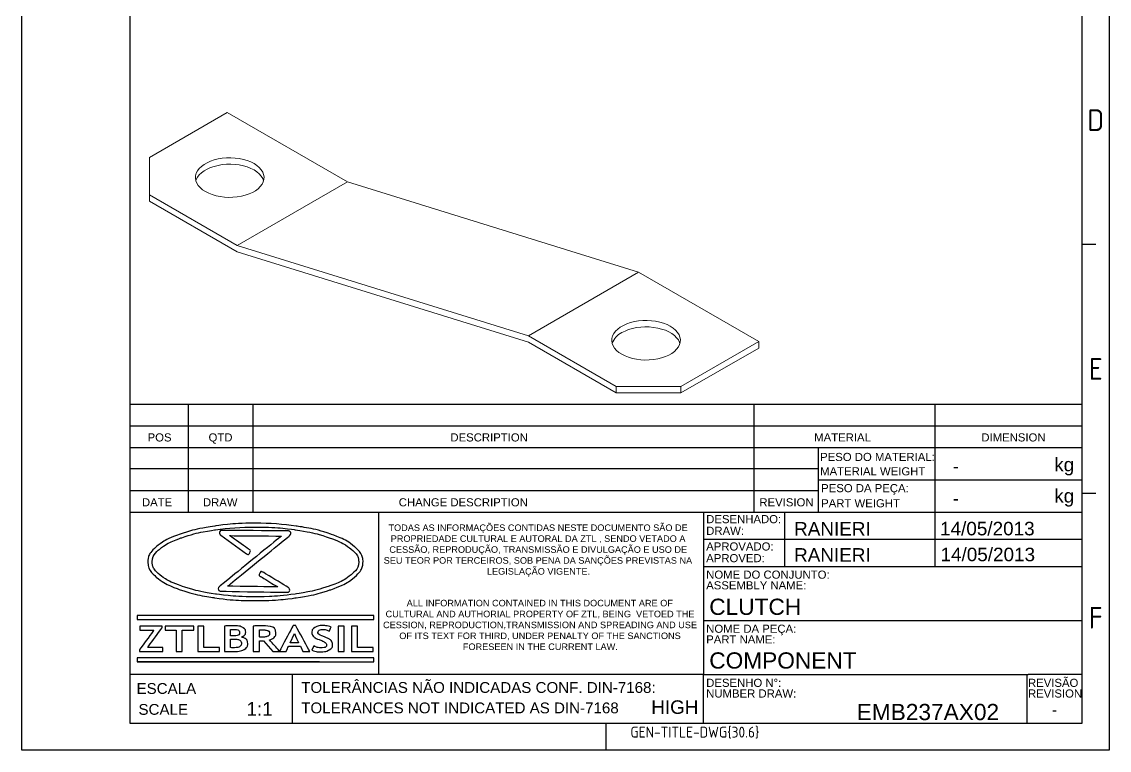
# Model space of a CAD drawing. Header units: millimetres. Extents: x 5003 to 5169, y 1207 to 1440.
# Drawn here: x 5002.6 to 5169, y 1206.9 to 1318.4 of the extents above; entities that cross this region are included whole.
import ezdxf
from ezdxf.enums import TextEntityAlignment as Align

# ---------------------------------------------------------------- set-up
doc = ezdxf.new("R2010")
doc.units = ezdxf.units.MM
doc.linetypes.add('ACAD_ISO02W100', pattern=[15, 12, -3])
doc.layers.add('AM_8', color=40, linetype='ACAD_ISO02W100', lineweight=35)
doc.layers.add('Camada 1', color=7, linetype='Continuous')
doc.styles.add('ACISOTS', font='isocp.shx', dxfattribs={"height": 1})
doc.styles.get("Standard").update_dxf_attribs({"font": 'arial.ttf'})

msp = doc.modelspace()

# ---------------------------------------------------------------- linework, layer by layer
at = {"color": 135, "lineweight": 25}
for p, q in [((5002.563, 1206.924), (5002.563, 1439.589)), ((5168.989, 1439.589), (5168.989, 1206.924)), ((5166.919, 1284.341), (5164.849, 1284.341)), ((5166.919, 1246.254), (5164.849, 1246.254)), ((5091.986, 1206.924), (5091.986, 1211.064)), ((5168.989, 1206.924), (5002.563, 1206.924))]:
    msp.add_line(p, q, dxfattribs=at)
for p, q in [((5019.123, 1435.449), (5019.123, 1211.064)), ((5164.849, 1211.064), (5164.849, 1435.449)), ((5019.123, 1259.915), (5164.849, 1259.915)), ((5019.123, 1259.915), (5124.483, 1259.915)), ((5028.068, 1246.668), (5028.068, 1259.915)), ((5037.981, 1246.668), (5037.981, 1259.915)), ((5114.634, 1246.668), (5114.634, 1259.915)), ((5142.312, 1259.915), (5142.312, 1243.356)), ((5019.123, 1256.603), (5164.849, 1256.603)), ((5019.123, 1256.603), (5124.483, 1256.603)), ((5019.123, 1253.292), (5164.849, 1253.292)), ((5019.123, 1253.292), (5019.123, 1211.064)), ((5019.123, 1253.292), (5124.483, 1253.292)), ((5028.068, 1243.356), (5028.068, 1253.292)), ((5037.981, 1243.356), (5037.981, 1253.292)), ((5114.634, 1243.356), (5114.634, 1253.292)), ((5124.483, 1243.356), (5124.483, 1253.292)), ((5142.312, 1253.292), (5142.312, 1248.324)), ((5164.849, 1211.064), (5164.849, 1253.292)), ((5124.483, 1249.98), (5019.123, 1249.98)), ((5124.483, 1248.324), (5164.849, 1248.324)), ((5019.123, 1246.668), (5124.483, 1246.668)), ((5019.123, 1243.356), (5106.89, 1243.356)), ((5057.155, 1243.356), (5057.155, 1218.516)), ((5106.89, 1243.356), (5106.89, 1227.624)), ((5106.89, 1243.356), (5164.849, 1243.356)), ((5119.31, 1243.356), (5119.31, 1235.076)), ((5142.312, 1243.356), (5142.312, 1235.076)), ((5106.89, 1239.216), (5164.849, 1239.216)), ((5106.89, 1235.076), (5164.849, 1235.076)), ((5106.89, 1227.624), (5106.89, 1218.516)), ((5106.89, 1226.796), (5164.849, 1226.796)), ((5106.89, 1218.516), (5019.123, 1218.516)), ((5043.963, 1218.516), (5043.963, 1211.064)), ((5106.89, 1211.064), (5106.89, 1218.516)), ((5106.89, 1218.516), (5156.569, 1218.516)), ((5156.365, 1218.516), (5156.365, 1211.064)), ((5164.849, 1218.516), (5156.569, 1218.516)), ((5019.123, 1211.064), (5164.849, 1211.064)), ((5019.123, 1211.064), (5164.849, 1211.064))]:
    msp.add_line(p, q)
at = {"color": 7, "linetype": 'Continuous', "lineweight": 15}
for p, q in [((5022.109, 1297.662), (5034.024, 1304.54)), ((5052.409, 1293.927), (5034.024, 1304.54)), ((5022.109, 1297.662), (5022.109, 1290.967)), ((5035.544, 1284.191), (5052.409, 1293.927)), ((5096.956, 1280.086), (5052.409, 1293.927)), ((5035.544, 1284.191), (5022.109, 1291.947)), ((5022.109, 1290.967), (5035.544, 1283.211)), ((5080.092, 1270.351), (5035.544, 1284.191)), ((5035.544, 1283.211), (5080.092, 1269.371)), ((5080.092, 1270.351), (5096.956, 1280.086)), ((5115.341, 1269.473), (5096.956, 1280.086)), ((5093.527, 1262.595), (5080.092, 1270.351)), ((5080.092, 1269.371), (5093.527, 1261.615)), ((5103.427, 1262.595), (5115.341, 1269.473)), ((5103.427, 1261.615), (5115.341, 1268.493)), ((5115.341, 1268.493), (5115.341, 1269.473)), ((5093.527, 1261.615), (5093.527, 1262.595)), ((5093.527, 1262.595), (5103.427, 1262.595)), ((5103.427, 1261.615), (5093.527, 1261.615)), ((5103.427, 1262.595), (5103.427, 1261.615))]:
    msp.add_line(p, q, dxfattribs=at)
at = {"color": 7, "linetype": 'Continuous', "lineweight": 15, "flags": 128}
for points in [[(5038.108, 1296.733), (5038.544, 1296.448), (5038.914, 1296.133), (5039.213, 1295.794), (5039.437, 1295.436), (5039.581, 1295.064), (5039.643, 1294.685), (5039.622, 1294.305), (5039.519, 1293.929), (5039.335, 1293.563), (5039.073, 1293.214), (5038.737, 1292.887), (5038.333, 1292.586), (5037.867, 1292.317), (5037.346, 1292.083), (5036.779, 1291.89), (5036.174, 1291.739), (5035.54, 1291.632), (5034.889, 1291.573), (5034.23, 1291.561), (5033.574, 1291.597), (5032.931, 1291.68), (5032.31, 1291.809), (5031.723, 1291.981), (5031.177, 1292.195), (5030.683, 1292.447), (5030.247, 1292.733), (5029.876, 1293.047), (5029.577, 1293.386), (5029.354, 1293.745), (5029.21, 1294.116), (5029.148, 1294.495), (5029.169, 1294.875), (5029.272, 1295.251), (5029.456, 1295.617), (5029.717, 1295.966), (5030.053, 1296.294), (5030.457, 1296.594), (5030.923, 1296.864), (5031.444, 1297.097), (5032.012, 1297.291), (5032.617, 1297.442), (5033.25, 1297.548), (5033.901, 1297.607), (5034.56, 1297.619), (5035.217, 1297.584), (5035.86, 1297.501), (5036.48, 1297.372), (5037.068, 1297.199), (5037.613, 1296.985), (5038.108, 1296.733)], [(5039.576, 1294.1), (5039.437, 1294.456), (5039.213, 1294.814), (5038.914, 1295.153), (5038.544, 1295.468), (5038.108, 1295.753), (5037.613, 1296.005), (5037.068, 1296.219), (5036.48, 1296.392), (5035.86, 1296.521), (5035.217, 1296.604), (5034.56, 1296.64), (5033.901, 1296.628), (5033.25, 1296.568), (5032.617, 1296.462), (5032.012, 1296.311), (5031.444, 1296.117), (5030.923, 1295.884), (5030.457, 1295.615), (5030.053, 1295.314), (5029.717, 1294.986), (5029.456, 1294.637), (5029.272, 1294.271), (5029.214, 1294.1)], [(5101.818, 1271.83), (5101.323, 1272.082), (5100.778, 1272.296), (5100.191, 1272.469), (5099.57, 1272.598), (5098.927, 1272.681), (5098.27, 1272.717), (5097.611, 1272.705), (5096.96, 1272.645), (5096.327, 1272.539), (5095.722, 1272.388), (5095.155, 1272.194), (5094.634, 1271.961), (5094.167, 1271.692), (5093.763, 1271.391), (5093.428, 1271.063), (5093.166, 1270.714), (5092.982, 1270.348), (5092.879, 1269.972), (5092.858, 1269.592), (5092.92, 1269.213), (5093.064, 1268.842), (5093.287, 1268.484), (5093.587, 1268.144), (5093.957, 1267.83), (5094.393, 1267.544), (5094.888, 1267.292), (5095.433, 1267.079), (5096.021, 1266.906), (5096.641, 1266.777), (5097.284, 1266.694), (5097.941, 1266.658), (5098.6, 1266.67), (5099.251, 1266.729), (5099.884, 1266.836), (5100.489, 1266.987), (5101.056, 1267.181), (5101.577, 1267.414), (5102.044, 1267.683), (5102.448, 1267.984), (5102.783, 1268.311), (5103.045, 1268.661), (5103.229, 1269.026), (5103.332, 1269.402), (5103.353, 1269.782), (5103.291, 1270.161), (5103.147, 1270.533), (5102.924, 1270.891), (5102.624, 1271.23), (5102.254, 1271.545), (5101.818, 1271.83)], [(5103.286, 1269.197), (5103.229, 1269.369), (5103.045, 1269.734), (5102.783, 1270.083), (5102.448, 1270.411), (5102.044, 1270.712), (5101.577, 1270.981), (5101.056, 1271.214), (5100.489, 1271.408), (5099.884, 1271.559), (5099.251, 1271.665), (5098.6, 1271.725), (5097.941, 1271.737), (5097.284, 1271.701), (5096.641, 1271.618), (5096.021, 1271.489), (5095.433, 1271.316), (5094.888, 1271.102), (5094.393, 1270.85)]]:
    msp.add_lwpolyline(points, dxfattribs=at)
at = {"color": 7, "linetype": 'Continuous', "lineweight": 15}
msp.add_arc((5095.696, 1268.214), 2.941, 116.29771, 160.46706, dxfattribs=at)
at = {"layer": 'AM_8', "color": 0, "linetype": 'Continuous'}
msp.add_line((5020.22, 1220.454), (5048.127, 1220.454), dxfattribs=at)
at = {"layer": 'Camada 1'}
for points, knots in [([(5038.326, 1241.678), (5040.523, 1241.678), (5042.624, 1241.524), (5044.542, 1241.246), (5044.542, 1241.246), (5046.537, 1240.956), (5048.335, 1240.532), (5049.843, 1240.005), (5049.843, 1240.005), (5051.392, 1239.465), (5052.641, 1238.813), (5053.495, 1238.083), (5053.495, 1238.083), (5054.327, 1237.372), (5054.787, 1236.586), (5054.787, 1235.755), (5054.787, 1235.755), (5054.787, 1234.924), (5054.327, 1234.138), (5053.495, 1233.427), (5053.495, 1233.427), (5052.641, 1232.697), (5051.392, 1232.045), (5049.843, 1231.505), (5049.843, 1231.505), (5048.335, 1230.978), (5046.537, 1230.553), (5044.542, 1230.264), (5044.542, 1230.264), (5042.624, 1229.985), (5040.523, 1229.831), (5038.326, 1229.831), (5038.326, 1229.831), (5036.128, 1229.831), (5034.028, 1229.985), (5032.109, 1230.264), (5032.109, 1230.264), (5030.115, 1230.553), (5028.316, 1230.978), (5026.808, 1231.505), (5026.808, 1231.505), (5025.26, 1232.045), (5024.01, 1232.697), (5023.156, 1233.427), (5023.156, 1233.427), (5022.324, 1234.138), (5021.865, 1234.924), (5021.865, 1235.755), (5021.865, 1235.755), (5021.865, 1236.586), (5022.324, 1237.372), (5023.156, 1238.083), (5023.156, 1238.083), (5024.01, 1238.813), (5025.26, 1239.465), (5026.808, 1240.005), (5026.808, 1240.005), (5028.316, 1240.532), (5030.115, 1240.956), (5032.109, 1241.246), (5032.109, 1241.246), (5034.028, 1241.524), (5036.128, 1241.678), (5038.326, 1241.678)], [0, 0, 0, 0, 0.0588235, 0.0588235, 0.0588235, 0.0882353, 0.1176471, 0.1176471, 0.1176471, 0.1470588, 0.1764706, 0.1764706, 0.1764706, 0.2058824, 0.2352941, 0.2352941, 0.2352941, 0.2647059, 0.2941176, 0.2941176, 0.2941176, 0.3235294, 0.3529412, 0.3529412, 0.3529412, 0.3823529, 0.4117647, 0.4117647, 0.4117647, 0.4411765, 0.4705882, 0.4705882, 0.4705882, 0.5, 0.5294118, 0.5294118, 0.5294118, 0.5588235, 0.5882353, 0.5882353, 0.5882353, 0.6176471, 0.6470588, 0.6470588, 0.6470588, 0.6764706, 0.7058824, 0.7058824, 0.7058824, 0.7352941, 0.7647059, 0.7647059, 0.7647059, 0.7941176, 0.8235294, 0.8235294, 0.8235294, 0.8529412, 0.8823529, 0.8823529, 0.8823529, 0.9411765, 1, 1, 1, 1]), ([(5038.326, 1241.094), (5036.166, 1241.094), (5034.106, 1240.944), (5032.227, 1240.672), (5032.227, 1240.672), (5030.275, 1240.389), (5028.518, 1239.975), (5027.048, 1239.462), (5027.048, 1239.462), (5025.618, 1238.963), (5024.466, 1238.373), (5023.68, 1237.725), (5023.68, 1237.725), (5022.935, 1237.111), (5022.524, 1236.444), (5022.524, 1235.755), (5022.524, 1235.755), (5022.524, 1235.066), (5022.935, 1234.399), (5023.68, 1233.785), (5023.68, 1233.785), (5024.466, 1233.136), (5025.618, 1232.547), (5027.048, 1232.048), (5027.048, 1232.048), (5028.518, 1231.535), (5030.275, 1231.121), (5032.227, 1230.838), (5032.227, 1230.838), (5034.106, 1230.566), (5036.166, 1230.416), (5038.326, 1230.416), (5038.326, 1230.416), (5040.485, 1230.416), (5042.545, 1230.566), (5044.424, 1230.838), (5044.424, 1230.838), (5046.376, 1231.121), (5048.133, 1231.535), (5049.603, 1232.048), (5049.603, 1232.048), (5051.033, 1232.547), (5052.186, 1233.136), (5052.971, 1233.785), (5052.971, 1233.785), (5053.716, 1234.399), (5054.128, 1235.066), (5054.128, 1235.755), (5054.128, 1235.755), (5054.128, 1236.444), (5053.716, 1237.111), (5052.971, 1237.725), (5052.971, 1237.725), (5052.186, 1238.373), (5051.033, 1238.963), (5049.603, 1239.462), (5049.603, 1239.462), (5048.133, 1239.975), (5046.376, 1240.389), (5044.424, 1240.672), (5044.424, 1240.672), (5042.545, 1240.944), (5040.485, 1241.094), (5038.326, 1241.094)], [0, 0, 0, 0, 0.0588235, 0.0588235, 0.0588235, 0.0882353, 0.1176471, 0.1176471, 0.1176471, 0.1470588, 0.1764706, 0.1764706, 0.1764706, 0.2058824, 0.2352941, 0.2352941, 0.2352941, 0.2647059, 0.2941176, 0.2941176, 0.2941176, 0.3235294, 0.3529412, 0.3529412, 0.3529412, 0.3823529, 0.4117647, 0.4117647, 0.4117647, 0.4411765, 0.4705882, 0.4705882, 0.4705882, 0.5, 0.5294118, 0.5294118, 0.5294118, 0.5588235, 0.5882353, 0.5882353, 0.5882353, 0.6176471, 0.6470588, 0.6470588, 0.6470588, 0.6764706, 0.7058824, 0.7058824, 0.7058824, 0.7352941, 0.7647059, 0.7647059, 0.7647059, 0.7941176, 0.8235294, 0.8235294, 0.8235294, 0.8529412, 0.8823529, 0.8823529, 0.8823529, 0.9411765, 1, 1, 1, 1]), ([(5036.957, 1237.016), (5036.957, 1237.016), (5033.013, 1239.842), (5033.013, 1239.842), (5033.013, 1239.842), (5032.719, 1240.053), (5032.838, 1240.587), (5033.184, 1240.584), (5033.184, 1240.584), (5033.184, 1240.584), (5043.369, 1240.502), (5043.369, 1240.502), (5043.369, 1240.502), (5043.704, 1240.499), (5043.828, 1239.995), (5043.555, 1239.773), (5043.555, 1239.773), (5043.555, 1239.773), (5034.073, 1232.048), (5034.073, 1232.048), (5034.073, 1232.048), (5034.073, 1232.048), (5041.758, 1231.924), (5041.758, 1231.924), (5041.758, 1231.924), (5041.758, 1231.924), (5039.173, 1233.481), (5039.173, 1233.481), (5039.173, 1233.481), (5039.003, 1233.584), (5038.833, 1233.686), (5038.982, 1234.041), (5038.982, 1234.041), (5039.13, 1234.397), (5039.3, 1234.294), (5039.47, 1234.192), (5039.47, 1234.192), (5039.47, 1234.192), (5043.345, 1231.857), (5043.345, 1231.857), (5043.345, 1231.857), (5043.662, 1231.666), (5043.55, 1231.097), (5043.193, 1231.103), (5043.193, 1231.103), (5043.193, 1231.103), (5033.008, 1231.267), (5033.008, 1231.267), (5033.008, 1231.267), (5032.674, 1231.272), (5032.552, 1231.774), (5032.824, 1231.996), (5032.824, 1231.996), (5032.824, 1231.996), (5042.296, 1239.713), (5042.296, 1239.713), (5042.296, 1239.713), (5042.296, 1239.713), (5034.402, 1239.776), (5034.402, 1239.776), (5034.402, 1239.776), (5034.402, 1239.776), (5037.297, 1237.702), (5037.297, 1237.702), (5037.297, 1237.702), (5037.458, 1237.586), (5037.62, 1237.47), (5037.449, 1237.128), (5037.449, 1237.128), (5037.279, 1236.785), (5037.118, 1236.901), (5036.957, 1237.016)], [0, 0, 0, 0, 0.0526316, 0.0526316, 0.0526316, 0.0789474, 0.1052632, 0.1052632, 0.1052632, 0.1315789, 0.1578947, 0.1578947, 0.1578947, 0.1842105, 0.2105263, 0.2105263, 0.2105263, 0.2368421, 0.2631579, 0.2631579, 0.2631579, 0.2894737, 0.3157895, 0.3157895, 0.3157895, 0.3421053, 0.3684211, 0.3684211, 0.3684211, 0.3947368, 0.4210526, 0.4210526, 0.4210526, 0.4473684, 0.4736842, 0.4736842, 0.4736842, 0.5, 0.5263158, 0.5263158, 0.5263158, 0.5526316, 0.5789474, 0.5789474, 0.5789474, 0.6052632, 0.6315789, 0.6315789, 0.6315789, 0.6578947, 0.6842105, 0.6842105, 0.6842105, 0.7105263, 0.7368421, 0.7368421, 0.7368421, 0.7631579, 0.7894737, 0.7894737, 0.7894737, 0.8157895, 0.8421053, 0.8421053, 0.8421053, 0.8684211, 0.8947368, 0.8947368, 0.8947368, 0.9473684, 1, 1, 1, 1]), ([(5020.29, 1227.546), (5020.29, 1227.546), (5056.361, 1227.546), (5056.361, 1227.546), (5056.361, 1227.546), (5056.361, 1227.546), (5056.432, 1227.546), (5056.432, 1227.546), (5056.432, 1227.546), (5056.432, 1227.546), (5056.432, 1227.475), (5056.432, 1227.475), (5056.432, 1227.475), (5056.432, 1227.475), (5056.432, 1227.005), (5056.432, 1227.005), (5056.432, 1227.005), (5056.432, 1227.005), (5056.432, 1226.935), (5056.432, 1226.935), (5056.432, 1226.935), (5056.432, 1226.935), (5056.361, 1226.935), (5056.361, 1226.935), (5056.361, 1226.935), (5056.361, 1226.935), (5020.29, 1226.935), (5020.29, 1226.935), (5020.29, 1226.935), (5020.29, 1226.935), (5020.22, 1226.935), (5020.22, 1226.935), (5020.22, 1226.935), (5020.22, 1226.935), (5020.22, 1227.005), (5020.22, 1227.005), (5020.22, 1227.005), (5020.22, 1227.005), (5020.22, 1227.475), (5020.22, 1227.475), (5020.22, 1227.475), (5020.22, 1227.475), (5020.22, 1227.546), (5020.22, 1227.546), (5020.22, 1227.546), (5020.22, 1227.546), (5020.29, 1227.546), (5020.29, 1227.546)], [0, 0, 0, 0, 0.0769231, 0.0769231, 0.0769231, 0.1153846, 0.1538462, 0.1538462, 0.1538462, 0.1923077, 0.2307692, 0.2307692, 0.2307692, 0.2692308, 0.3076923, 0.3076923, 0.3076923, 0.3461538, 0.3846154, 0.3846154, 0.3846154, 0.4230769, 0.4615385, 0.4615385, 0.4615385, 0.5, 0.5384615, 0.5384615, 0.5384615, 0.5769231, 0.6153846, 0.6153846, 0.6153846, 0.6538462, 0.6923077, 0.6923077, 0.6923077, 0.7307692, 0.7692308, 0.7692308, 0.7692308, 0.8076923, 0.8461538, 0.8461538, 0.8461538, 0.9230769, 1, 1, 1, 1]), ([(5020.579, 1222.056), (5020.579, 1222.056), (5020.579, 1222.279), (5020.579, 1222.279), (5020.579, 1222.279), (5020.579, 1222.279), (5022.785, 1225.33), (5022.785, 1225.33), (5022.785, 1225.33), (5022.785, 1225.33), (5020.616, 1225.33), (5020.616, 1225.33), (5020.616, 1225.33), (5020.616, 1225.33), (5020.616, 1225.944), (5020.616, 1225.944), (5020.616, 1225.944), (5020.616, 1225.944), (5024.065, 1225.944), (5024.065, 1225.944), (5024.065, 1225.944), (5024.065, 1225.944), (5024.065, 1225.721), (5024.065, 1225.721), (5024.065, 1225.721), (5024.065, 1225.721), (5021.851, 1222.669), (5021.851, 1222.669), (5021.851, 1222.669), (5021.851, 1222.669), (5024.143, 1222.669), (5024.143, 1222.669), (5024.143, 1222.669), (5024.143, 1222.669), (5024.143, 1222.056), (5024.143, 1222.056), (5024.143, 1222.056), (5024.143, 1222.056), (5020.579, 1222.056), (5020.579, 1222.056)], [0, 0, 0, 0, 0.0909091, 0.0909091, 0.0909091, 0.1363636, 0.1818182, 0.1818182, 0.1818182, 0.2272727, 0.2727273, 0.2727273, 0.2727273, 0.3181818, 0.3636364, 0.3636364, 0.3636364, 0.4090909, 0.4545455, 0.4545455, 0.4545455, 0.5, 0.5454545, 0.5454545, 0.5454545, 0.5909091, 0.6363636, 0.6363636, 0.6363636, 0.6818182, 0.7272727, 0.7272727, 0.7272727, 0.7727273, 0.8181818, 0.8181818, 0.8181818, 0.9090909, 1, 1, 1, 1]), ([(5027.126, 1225.33), (5027.126, 1225.33), (5027.126, 1222.056), (5027.126, 1222.056), (5027.126, 1222.056), (5027.126, 1222.056), (5026.187, 1222.056), (5026.187, 1222.056), (5026.187, 1222.056), (5026.187, 1222.056), (5026.187, 1225.33), (5026.187, 1225.33), (5026.187, 1225.33), (5026.187, 1225.33), (5024.505, 1225.33), (5024.505, 1225.33), (5024.505, 1225.33), (5024.505, 1225.33), (5024.505, 1225.944), (5024.505, 1225.944), (5024.505, 1225.944), (5024.505, 1225.944), (5028.884, 1225.944), (5028.884, 1225.944), (5028.884, 1225.944), (5028.884, 1225.944), (5028.884, 1225.33), (5028.884, 1225.33), (5028.884, 1225.33), (5028.884, 1225.33), (5027.126, 1225.33), (5027.126, 1225.33)], [0, 0, 0, 0, 0.1111111, 0.1111111, 0.1111111, 0.1666667, 0.2222222, 0.2222222, 0.2222222, 0.2777778, 0.3333333, 0.3333333, 0.3333333, 0.3888889, 0.4444444, 0.4444444, 0.4444444, 0.5, 0.5555556, 0.5555556, 0.5555556, 0.6111111, 0.6666667, 0.6666667, 0.6666667, 0.7222222, 0.7777778, 0.7777778, 0.7777778, 0.8888889, 1, 1, 1, 1]), ([(5029.498, 1222.056), (5029.498, 1222.056), (5029.498, 1225.944), (5029.498, 1225.944), (5029.498, 1225.944), (5029.498, 1225.944), (5030.437, 1225.944), (5030.437, 1225.944), (5030.437, 1225.944), (5030.437, 1225.944), (5030.437, 1222.669), (5030.437, 1222.669), (5030.437, 1222.669), (5030.437, 1222.669), (5032.829, 1222.669), (5032.829, 1222.669), (5032.829, 1222.669), (5032.829, 1222.669), (5032.829, 1222.056), (5032.829, 1222.056), (5032.829, 1222.056), (5032.829, 1222.056), (5029.498, 1222.056), (5029.498, 1222.056)], [0, 0, 0, 0, 0.1428571, 0.1428571, 0.1428571, 0.2142857, 0.2857143, 0.2857143, 0.2857143, 0.3571429, 0.4285714, 0.4285714, 0.4285714, 0.5, 0.5714286, 0.5714286, 0.5714286, 0.6428571, 0.7142857, 0.7142857, 0.7142857, 0.8571429, 1, 1, 1, 1]), ([(5035.204, 1222.056), (5035.204, 1222.056), (5033.586, 1222.056), (5033.586, 1222.056), (5033.586, 1222.056), (5033.586, 1222.056), (5033.586, 1225.941), (5033.586, 1225.941), (5033.586, 1225.941), (5034.299, 1225.965), (5034.798, 1225.978), (5035.084, 1225.978), (5035.084, 1225.978), (5035.634, 1225.978), (5036.063, 1225.892), (5036.373, 1225.719), (5036.373, 1225.719), (5036.682, 1225.547), (5036.836, 1225.301), (5036.836, 1224.981), (5036.836, 1224.981), (5036.836, 1224.673), (5036.614, 1224.429), (5036.172, 1224.251), (5036.172, 1224.251), (5036.829, 1224.082), (5037.158, 1223.735), (5037.158, 1223.21), (5037.158, 1223.21), (5037.158, 1222.857), (5036.975, 1222.576), (5036.613, 1222.368), (5036.613, 1222.368), (5036.249, 1222.16), (5035.78, 1222.056), (5035.204, 1222.056)], [0, 0, 0, 0, 0.1, 0.1, 0.1, 0.15, 0.2, 0.2, 0.2, 0.25, 0.3, 0.3, 0.3, 0.35, 0.4, 0.4, 0.4, 0.45, 0.5, 0.5, 0.5, 0.55, 0.6, 0.6, 0.6, 0.65, 0.7, 0.7, 0.7, 0.75, 0.8, 0.8, 0.8, 0.9, 1, 1, 1, 1]), ([(5034.525, 1225.389), (5034.525, 1225.389), (5034.525, 1224.457), (5034.525, 1224.457), (5034.525, 1224.457), (5034.669, 1224.451), (5034.821, 1224.447), (5034.98, 1224.447), (5034.98, 1224.447), (5035.591, 1224.447), (5035.897, 1224.616), (5035.897, 1224.954), (5035.897, 1224.954), (5035.897, 1225.253), (5035.619, 1225.402), (5035.064, 1225.402), (5035.064, 1225.402), (5034.917, 1225.402), (5034.737, 1225.398), (5034.525, 1225.389)], [0, 0, 0, 0, 0.1666667, 0.1666667, 0.1666667, 0.25, 0.3333333, 0.3333333, 0.3333333, 0.4166667, 0.5, 0.5, 0.5, 0.5833333, 0.6666667, 0.6666667, 0.6666667, 0.8333333, 1, 1, 1, 1]), ([(5040.97, 1222.056), (5040.97, 1222.056), (5039.559, 1223.661), (5039.559, 1223.661), (5039.559, 1223.661), (5039.417, 1223.663), (5039.219, 1223.669), (5038.962, 1223.68), (5038.962, 1223.68), (5038.962, 1223.68), (5038.962, 1222.056), (5038.962, 1222.056), (5038.962, 1222.056), (5038.962, 1222.056), (5037.987, 1222.056), (5037.987, 1222.056), (5037.987, 1222.056), (5037.987, 1222.056), (5037.987, 1225.944), (5037.987, 1225.944), (5037.987, 1225.944), (5038.04, 1225.944), (5038.244, 1225.95), (5038.599, 1225.964), (5038.599, 1225.964), (5038.952, 1225.977), (5039.237, 1225.984), (5039.454, 1225.984), (5039.454, 1225.984), (5040.798, 1225.984), (5041.47, 1225.601), (5041.47, 1224.837), (5041.47, 1224.837), (5041.47, 1224.607), (5041.376, 1224.398), (5041.191, 1224.208), (5041.191, 1224.208), (5041.006, 1224.019), (5040.772, 1223.886), (5040.491, 1223.808), (5040.491, 1223.808), (5040.491, 1223.808), (5042.054, 1222.056), (5042.054, 1222.056), (5042.054, 1222.056), (5042.054, 1222.056), (5040.97, 1222.056), (5040.97, 1222.056)], [0, 0, 0, 0, 0.0769231, 0.0769231, 0.0769231, 0.1153846, 0.1538462, 0.1538462, 0.1538462, 0.1923077, 0.2307692, 0.2307692, 0.2307692, 0.2692308, 0.3076923, 0.3076923, 0.3076923, 0.3461538, 0.3846154, 0.3846154, 0.3846154, 0.4230769, 0.4615385, 0.4615385, 0.4615385, 0.5, 0.5384615, 0.5384615, 0.5384615, 0.5769231, 0.6153846, 0.6153846, 0.6153846, 0.6538462, 0.6923077, 0.6923077, 0.6923077, 0.7307692, 0.7692308, 0.7692308, 0.7692308, 0.8076923, 0.8461538, 0.8461538, 0.8461538, 0.9230769, 1, 1, 1, 1]), ([(5038.962, 1225.344), (5038.962, 1225.344), (5038.962, 1224.264), (5038.962, 1224.264), (5038.962, 1224.264), (5039.136, 1224.254), (5039.269, 1224.248), (5039.36, 1224.248), (5039.36, 1224.248), (5039.752, 1224.248), (5040.04, 1224.289), (5040.221, 1224.37), (5040.221, 1224.37), (5040.403, 1224.452), (5040.495, 1224.609), (5040.495, 1224.845), (5040.495, 1224.845), (5040.495, 1225.036), (5040.397, 1225.17), (5040.201, 1225.245), (5040.201, 1225.245), (5040.006, 1225.321), (5039.699, 1225.359), (5039.28, 1225.359), (5039.28, 1225.359), (5039.179, 1225.359), (5039.073, 1225.355), (5038.962, 1225.344)], [0, 0, 0, 0, 0.125, 0.125, 0.125, 0.1875, 0.25, 0.25, 0.25, 0.3125, 0.375, 0.375, 0.375, 0.4375, 0.5, 0.5, 0.5, 0.5625, 0.625, 0.625, 0.625, 0.6875, 0.75, 0.75, 0.75, 0.875, 1, 1, 1, 1]), ([(5045.593, 1222.056), (5045.593, 1222.056), (5045.207, 1222.844), (5045.207, 1222.844), (5045.207, 1222.844), (5045.207, 1222.844), (5043.394, 1222.844), (5043.394, 1222.844), (5043.394, 1222.844), (5043.394, 1222.844), (5043.025, 1222.056), (5043.025, 1222.056), (5043.025, 1222.056), (5043.025, 1222.056), (5041.982, 1222.056), (5041.982, 1222.056), (5041.982, 1222.056), (5041.982, 1222.056), (5044.091, 1225.997), (5044.091, 1225.997), (5044.091, 1225.997), (5044.091, 1225.997), (5044.503, 1225.997), (5044.503, 1225.997), (5044.503, 1225.997), (5044.503, 1225.997), (5046.629, 1222.056), (5046.629, 1222.056), (5046.629, 1222.056), (5046.629, 1222.056), (5045.593, 1222.056), (5045.593, 1222.056)], [0, 0, 0, 0, 0.1111111, 0.1111111, 0.1111111, 0.1666667, 0.2222222, 0.2222222, 0.2222222, 0.2777778, 0.3333333, 0.3333333, 0.3333333, 0.3888889, 0.4444444, 0.4444444, 0.4444444, 0.5, 0.5555556, 0.5555556, 0.5555556, 0.6111111, 0.6666667, 0.6666667, 0.6666667, 0.7222222, 0.7777778, 0.7777778, 0.7777778, 0.8888889, 1, 1, 1, 1]), ([(5046.936, 1222.271), (5046.936, 1222.271), (5047.284, 1222.889), (5047.284, 1222.889), (5047.284, 1222.889), (5047.654, 1222.698), (5048.019, 1222.603), (5048.377, 1222.603), (5048.377, 1222.603), (5048.93, 1222.603), (5049.204, 1222.744), (5049.204, 1223.027), (5049.204, 1223.027), (5049.204, 1223.16), (5049.139, 1223.286), (5049.01, 1223.407), (5049.01, 1223.407), (5048.88, 1223.527), (5048.611, 1223.662), (5048.206, 1223.811), (5048.206, 1223.811), (5047.8, 1223.961), (5047.527, 1224.084), (5047.386, 1224.18), (5047.386, 1224.18), (5047.246, 1224.277), (5047.137, 1224.391), (5047.061, 1224.524), (5047.061, 1224.524), (5046.986, 1224.657), (5046.947, 1224.803), (5046.947, 1224.965), (5046.947, 1224.965), (5046.947, 1225.265), (5047.098, 1225.514), (5047.397, 1225.713), (5047.397, 1225.713), (5047.697, 1225.911), (5048.081, 1226.01), (5048.551, 1226.01), (5048.551, 1226.01), (5049.163, 1226.01), (5049.611, 1225.926), (5049.898, 1225.758), (5049.898, 1225.758), (5049.898, 1225.758), (5049.612, 1225.164), (5049.612, 1225.164), (5049.612, 1225.164), (5049.283, 1225.337), (5048.934, 1225.424), (5048.57, 1225.424), (5048.57, 1225.424), (5048.353, 1225.424), (5048.185, 1225.381), (5048.065, 1225.298), (5048.065, 1225.298), (5047.946, 1225.214), (5047.887, 1225.104), (5047.887, 1224.97), (5047.887, 1224.97), (5047.887, 1224.747), (5048.222, 1224.515), (5048.894, 1224.274), (5048.894, 1224.274), (5049.248, 1224.147), (5049.503, 1224.03), (5049.659, 1223.923), (5049.659, 1223.923), (5049.816, 1223.816), (5049.935, 1223.691), (5050.017, 1223.549), (5050.017, 1223.549), (5050.099, 1223.407), (5050.14, 1223.247), (5050.14, 1223.072), (5050.14, 1223.072), (5050.14, 1222.757), (5049.971, 1222.498), (5049.632, 1222.295), (5049.632, 1222.295), (5049.294, 1222.091), (5048.841, 1221.99), (5048.273, 1221.99), (5048.273, 1221.99), (5047.779, 1221.99), (5047.334, 1222.083), (5046.936, 1222.271)], [0, 0, 0, 0, 0.0434783, 0.0434783, 0.0434783, 0.0652174, 0.0869565, 0.0869565, 0.0869565, 0.1086957, 0.1304348, 0.1304348, 0.1304348, 0.1521739, 0.173913, 0.173913, 0.173913, 0.1956522, 0.2173913, 0.2173913, 0.2173913, 0.2391304, 0.2608696, 0.2608696, 0.2608696, 0.2826087, 0.3043478, 0.3043478, 0.3043478, 0.326087, 0.3478261, 0.3478261, 0.3478261, 0.3695652, 0.3913043, 0.3913043, 0.3913043, 0.4130435, 0.4347826, 0.4347826, 0.4347826, 0.4565217, 0.4782609, 0.4782609, 0.4782609, 0.5, 0.5217391, 0.5217391, 0.5217391, 0.5434783, 0.5652174, 0.5652174, 0.5652174, 0.5869565, 0.6086957, 0.6086957, 0.6086957, 0.6304348, 0.6521739, 0.6521739, 0.6521739, 0.673913, 0.6956522, 0.6956522, 0.6956522, 0.7173913, 0.7391304, 0.7391304, 0.7391304, 0.7608696, 0.7826087, 0.7826087, 0.7826087, 0.8043478, 0.826087, 0.826087, 0.826087, 0.8478261, 0.8695652, 0.8695652, 0.8695652, 0.8913043, 0.9130435, 0.9130435, 0.9130435, 0.9565217, 1, 1, 1, 1]), ([(5050.988, 1222.056), (5050.988, 1222.056), (5050.988, 1225.944), (5050.988, 1225.944), (5050.988, 1225.944), (5050.988, 1225.944), (5051.927, 1225.944), (5051.927, 1225.944), (5051.927, 1225.944), (5051.927, 1225.944), (5051.927, 1222.056), (5051.927, 1222.056), (5051.927, 1222.056), (5051.927, 1222.056), (5050.988, 1222.056), (5050.988, 1222.056)], [0, 0, 0, 0, 0.2, 0.2, 0.2, 0.3, 0.4, 0.4, 0.4, 0.5, 0.6, 0.6, 0.6, 0.8, 1, 1, 1, 1]), ([(5053.028, 1222.056), (5053.028, 1222.056), (5053.028, 1225.944), (5053.028, 1225.944), (5053.028, 1225.944), (5053.028, 1225.944), (5053.967, 1225.944), (5053.967, 1225.944), (5053.967, 1225.944), (5053.967, 1225.944), (5053.967, 1222.669), (5053.967, 1222.669), (5053.967, 1222.669), (5053.967, 1222.669), (5056.359, 1222.669), (5056.359, 1222.669), (5056.359, 1222.669), (5056.359, 1222.669), (5056.359, 1222.056), (5056.359, 1222.056), (5056.359, 1222.056), (5056.359, 1222.056), (5053.028, 1222.056), (5053.028, 1222.056)], [0, 0, 0, 0, 0.1428571, 0.1428571, 0.1428571, 0.2142857, 0.2857143, 0.2857143, 0.2857143, 0.3571429, 0.4285714, 0.4285714, 0.4285714, 0.5, 0.5714286, 0.5714286, 0.5714286, 0.6428571, 0.7142857, 0.7142857, 0.7142857, 0.8571429, 1, 1, 1, 1]), ([(5034.525, 1223.919), (5034.525, 1223.919), (5034.525, 1222.635), (5034.525, 1222.635), (5034.525, 1222.635), (5034.715, 1222.622), (5034.869, 1222.616), (5034.987, 1222.616), (5034.987, 1222.616), (5035.406, 1222.616), (5035.711, 1222.668), (5035.899, 1222.772), (5035.899, 1222.772), (5036.088, 1222.877), (5036.183, 1223.051), (5036.183, 1223.292), (5036.183, 1223.292), (5036.183, 1223.514), (5036.095, 1223.675), (5035.919, 1223.775), (5035.919, 1223.775), (5035.743, 1223.877), (5035.436, 1223.927), (5034.998, 1223.927), (5034.998, 1223.927), (5034.907, 1223.927), (5034.749, 1223.925), (5034.525, 1223.919)], [0, 0, 0, 0, 0.125, 0.125, 0.125, 0.1875, 0.25, 0.25, 0.25, 0.3125, 0.375, 0.375, 0.375, 0.4375, 0.5, 0.5, 0.5, 0.5625, 0.625, 0.625, 0.625, 0.6875, 0.75, 0.75, 0.75, 0.875, 1, 1, 1, 1]), ([(5044.297, 1224.808), (5044.297, 1224.808), (5043.661, 1223.372), (5043.661, 1223.372), (5043.661, 1223.372), (5043.661, 1223.372), (5044.932, 1223.372), (5044.932, 1223.372), (5044.932, 1223.372), (5044.932, 1223.372), (5044.297, 1224.808), (5044.297, 1224.808)], [0, 0, 0, 0, 0.25, 0.25, 0.25, 0.375, 0.5, 0.5, 0.5, 0.75, 1, 1, 1, 1]), ([(5020.29, 1221.065), (5020.29, 1221.065), (5056.361, 1221.065), (5056.361, 1221.065), (5056.361, 1221.065), (5056.361, 1221.065), (5056.432, 1221.065), (5056.432, 1221.065), (5056.432, 1221.065), (5056.432, 1221.065), (5056.432, 1220.994), (5056.432, 1220.994), (5056.432, 1220.994), (5056.432, 1220.994), (5056.432, 1220.524), (5056.432, 1220.524), (5056.432, 1220.524), (5056.432, 1220.524), (5056.432, 1220.454), (5056.432, 1220.454), (5056.432, 1220.454), (5056.432, 1220.454), (5056.361, 1220.454), (5056.361, 1220.454), (5056.361, 1220.454), (5056.361, 1220.454), (5020.29, 1220.454), (5020.29, 1220.454), (5020.29, 1220.454), (5020.29, 1220.454), (5020.22, 1220.454), (5020.22, 1220.454), (5020.22, 1220.454), (5020.22, 1220.454), (5020.22, 1220.524), (5020.22, 1220.524), (5020.22, 1220.524), (5020.22, 1220.524), (5020.22, 1220.994), (5020.22, 1220.994), (5020.22, 1220.994), (5020.22, 1220.994), (5020.22, 1221.065), (5020.22, 1221.065), (5020.22, 1221.065), (5020.22, 1221.065), (5020.29, 1221.065), (5020.29, 1221.065)], [0, 0, 0, 0, 0.0769231, 0.0769231, 0.0769231, 0.1153846, 0.1538462, 0.1538462, 0.1538462, 0.1923077, 0.2307692, 0.2307692, 0.2307692, 0.2692308, 0.3076923, 0.3076923, 0.3076923, 0.3461538, 0.3846154, 0.3846154, 0.3846154, 0.4230769, 0.4615385, 0.4615385, 0.4615385, 0.5, 0.5384615, 0.5384615, 0.5384615, 0.5769231, 0.6153846, 0.6153846, 0.6153846, 0.6538462, 0.6923077, 0.6923077, 0.6923077, 0.7307692, 0.7692308, 0.7692308, 0.7692308, 0.8076923, 0.8461538, 0.8461538, 0.8461538, 0.9230769, 1, 1, 1, 1])]:
    msp.add_open_spline(points, degree=3, knots=knots, dxfattribs=at)

# ---------------------------------------------------------------- texts
at = {"color": 135, "lineweight": 25, "style": 'ACISOTS'}
for s, p in [('D', (5166.919, 1303.385)), ('E', (5166.919, 1265.297)), ('F', (5166.919, 1227.21))]:
    msp.add_text(s, height=3.312, dxfattribs=at).set_placement(p, align=Align.MIDDLE)
for s, height, p in [('POS', 1.242, (5021.822, 1254.194)), ('QTD', 1.242, (5031.152, 1254.194)), ('DESCRIPTION', 1.24198, (5068.162, 1254.194)), ('MATERIAL', 1.242, (5123.834, 1254.194)), ('DIMENSION', 1.242, (5149.411, 1254.194)), ('PESO DO MATERIAL:', 1.24198, (5124.745, 1251.203)), ('kg', 2.07, (5160.571, 1249.616)), ('MATERIAL WEIGHT', 1.24198, (5124.745, 1249.004)), ('PESO DA PEÇA:', 1.24198, (5124.9, 1246.43)), ('kg', 2.07, (5160.571, 1244.84)), ('DATE', 1.242, (5020.957, 1244.258)), ('DRAW', 1.242, (5030.288, 1244.258)), ('CHANGE DESCRIPTION', 1.24198, (5060.255, 1244.258)), ('REVISION', 1.242, (5115.447, 1244.258)), ('PART WEIGHT', 1.24198, (5124.9, 1244.112)), ('DESENHADO:', 1.242, (5107.307, 1241.684)), ('DRAW:', 1.242, (5107.307, 1239.897)), ('APROVADO:', 1.242, (5107.307, 1237.501)), ('APROVED:', 1.242, (5107.307, 1235.714)), ('NOME DO CONJUNTO:', 1.24198, (5107.307, 1233.187)), ('ASSEMBLY NAME:', 1.24198, (5107.307, 1231.552)), ('NOME DA PEÇA:', 1.24198, (5107.307, 1224.907)), ('PART NAME:', 1.242, (5107.307, 1223.272)), ('ESCALA', 1.656, (5020.127, 1215.55)), ('TOLERÂNCIAS NÃO INDICADAS CONF. DIN-7168:', 1.65598, (5045.334, 1215.704)), ('DESENHO N%%d:', 1.24198, (5107.307, 1216.627)), ('REVISÃO', 1.242, (5156.55, 1216.627)), ('NUMBER DRAW:', 1.24198, (5107.307, 1214.992)), ('REVISION', 1.242, (5156.55, 1214.992)), ('SCALE', 1.656, (5020.426, 1212.35)), ('TOLERANCES NOT INDICATED AS DIN-7168', 1.65598, (5045.334, 1212.579))]:
    msp.add_text(s, height=height).set_placement(p)
at = {"linetype": 'Continuous', "char_height": 1.00187, "attachment_point": 1}
for s, width, insert in [('\\pi1.403;TODAS AS INFORMAÇÕES CONTIDAS NESTE DOCUMENTO SÃO DE \\P\\pi1.7498;PROPRIEDADE CULTURAL E AUTORAL DA ZTL , SENDO VETADO A \\P\\pi1.5359;CESSÃO, REPRODUÇÃO, TRANSMISSÃO E DIVULGAÇÃO E USO DE \\P\\pi0.67687;SEU TEOR POR TERCEIROS, SOB PENA DA SANÇÕES PREVISTAS NA \\P\\pi16.468;LEGISLAÇÃO VIGENTE.', 48.50089, (5057.281, 1241.491)), ('\\pi3.6297;ALL INFORMATION CONTAINED IN THIS DOCUMENT ARE OF \\P\\pi0.402;CULTURAL AND AUTHORIAL PROPERTY OF ZTL, BEING  VETOED THE \\P\\pi0.013488;CESSION, REPRODUCTION,TRANSMISSION AND SPREADING AND USE \\P\\pi2.5014;OF ITS TEXT FOR THIRD, UNDER PENALTY OF THE SANCTIONS \\P\\pi12.23;FORESEEN IN THE CURRENT LAW.', 47.9416, (5057.84, 1229.954))]:
    msp.add_mtext_dynamic_manual_height_columns(s, width=width, gutter_width=12.5, heights=[0], dxfattribs=dict(at, insert=insert))
for p in [(5145.028, 1250.416), (5145.028, 1245.49)]:
    msp.add_attdef('-', text='', height=2.07).set_placement(p, align=Align.MIDDLE_LEFT)
for tag, p, height in [('RANIERI', (5120.761, 1239.799), 2.07), ('14/05/2013', (5143.097, 1239.824), 2.07), ('RANIERI', (5120.759, 1235.793), 2.07), ('14/05/2013', (5143.164, 1235.862), 2.07), ('CLUTCH', (5107.775, 1227.644), 2.484), ('COMPONENT', (5107.775, 1219.427), 2.484), ('EMB237AX02', (5130.337, 1211.536), 2.484)]:
    msp.add_attdef(tag, p, '', height=height)
for tag, height, p in [('1:1', 2.07, (5038.956, 1213.256)), ('HIGH', 2.07, (5102.508, 1213.53)), ('-', 1.619, (5160.592, 1213.125))]:
    msp.add_attdef(tag, text='', height=height).set_placement(p, align=Align.MIDDLE_CENTER)
at = {"color": 135, "style": 'ACISOTS'}
msp.add_attdef('GEN-TITLE-DWG{30.6}', (5095.715, 1208.867), '', height=1.656, dxfattribs=at)

doc.saveas('drawing.dxf')
